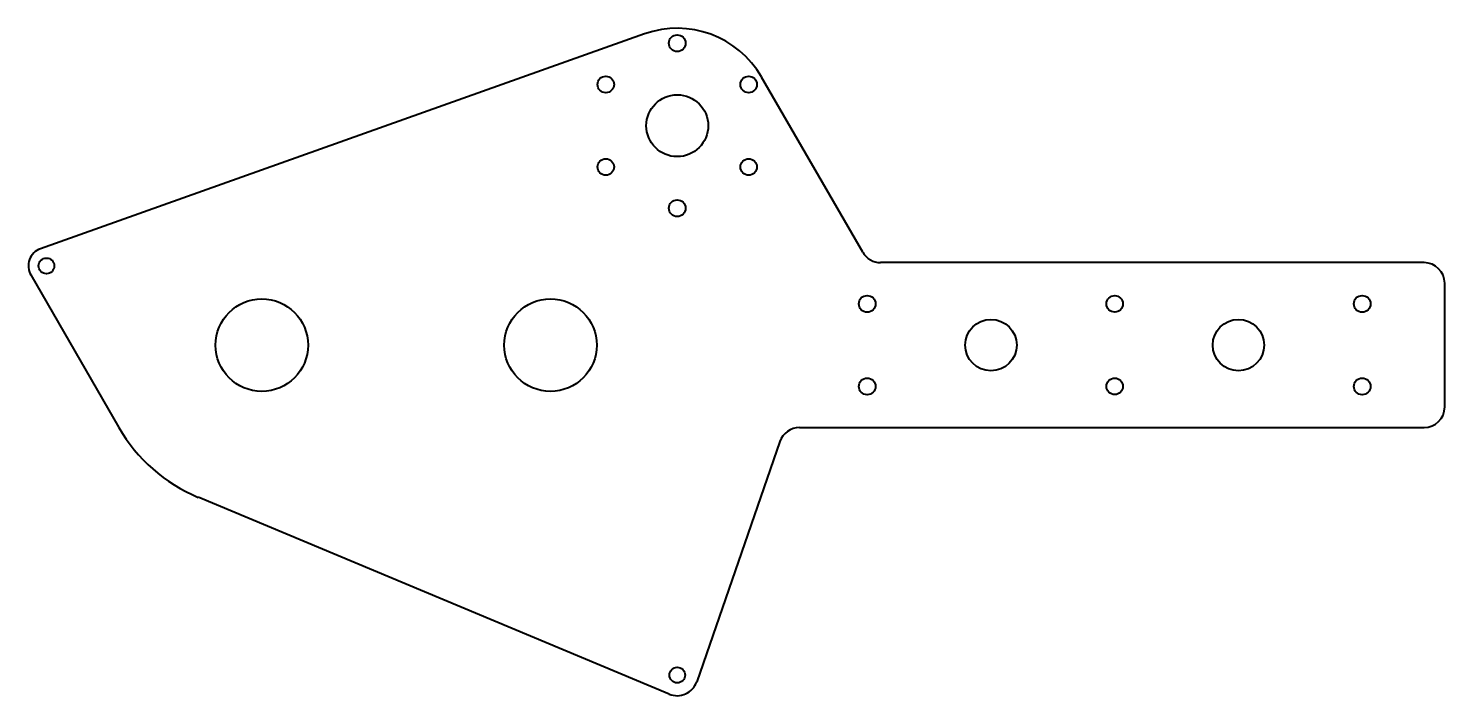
# Model space of a CAD drawing. Header units: inches. Extents: x -5.2 to 12, y -3.2 to 4.8.
import ezdxf

# ---------------------------------------------------------------- set-up
doc = ezdxf.new("R2010")
doc.units = ezdxf.units.IN
doc.header["$MEASUREMENT"] = 0
doc.layers.add('Visible', color=7, linetype='Continuous', lineweight=40)

msp = doc.modelspace()

# ---------------------------------------------------------------- linework, layer by layer
at = {"layer": 'Visible'}
for p, q in [((2.301, 4.772), (-5.023, 2.168)), ((4.946, 2.125), (3.72, 4.25)), ((11.75, 2), (5.163, 2)), ((-5.14, 1.851), (-4.071, 0)), ((12, 0.25), (12, 1.75)), ((4.178, 0), (11.75, 0)), ((3.942, -0.168), (2.933, -3.082)), ((2.6, -3.231), (-3.11, -0.845))]:
    msp.add_line(p, q, dxfattribs=at)
for centre, radius in [((2.697, 4.66), 0.101), ((1.831, 4.16), 0.1), ((3.563, 4.16), 0.1), ((2.697, 3.66), 0.375), ((1.831, 3.16), 0.1), ((3.563, 3.16), 0.1), ((2.697, 2.66), 0.101), ((-4.949, 1.961), 0.095), ((-2.339, 1), 0.561), ((1.161, 1), 0.561), ((5, 1.5), 0.101), ((8, 1.5), 0.1), ((11, 1.5), 0.101), ((6.5, 1), 0.312), ((9.5, 1), 0.312), ((5, 0.5), 0.101), ((8, 0.5), 0.1), ((11, 0.5), 0.101), ((2.697, -3), 0.095)]:
    msp.add_circle(centre, radius, dxfattribs=at)
for centre, radius, start, end in [((2.697, 3.66), 1.181, 30, 109.5725), ((-4.949, 1.961), 0.22, 109.5725, 210), ((5.163, 2.25), 0.25, 210, 270), ((11.75, 1.75), 0.25, 0, 90), ((11.75, 0.25), 0.25, 270, 0), ((-2.339, 1), 2, 210, 247.3285), ((4.178, -0.25), 0.25, 90, 160.9022), ((2.697, -3), 0.25, 247.3285, 340.9022)]:
    msp.add_arc(centre, radius, start, end, dxfattribs=at)

doc.saveas('drawing.dxf')
